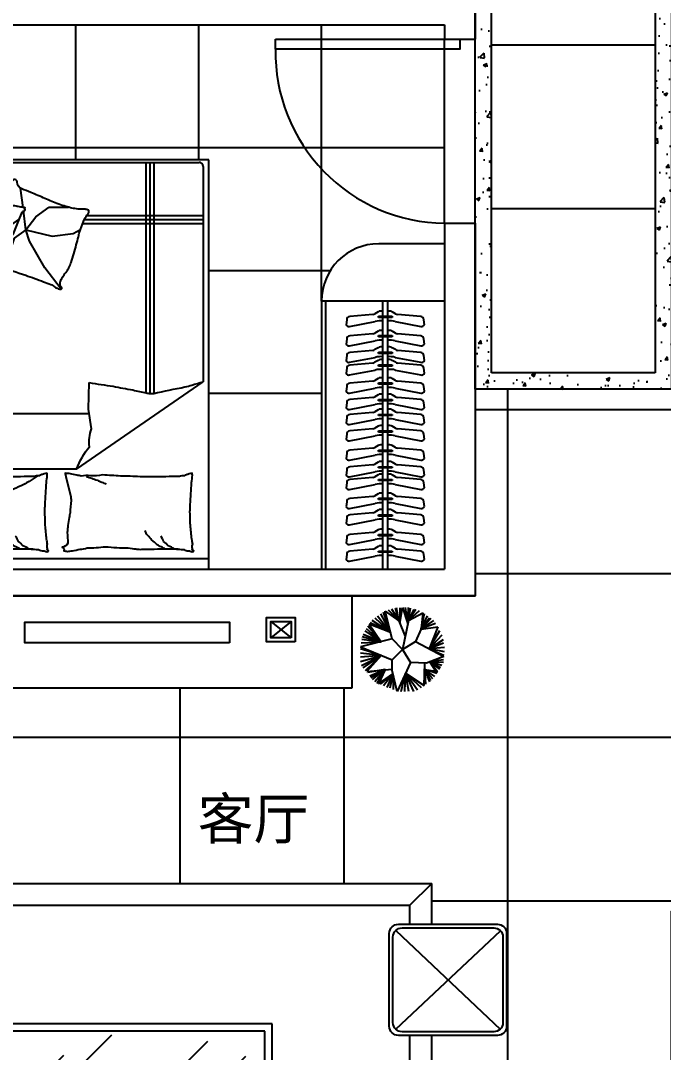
# Model space of a CAD drawing. Header units: millimetres. Extents: x 1149180 to 1411665549, y -85375798 to -28940.
# Drawn here: x 1180158 to 1183298, y -75504 to -70464 of the extents above; entities that cross this region are included whole.
import ezdxf

# ---------------------------------------------------------------- set-up
doc = ezdxf.new("R2010")
doc.units = ezdxf.units.MM
for name, color, linetype in [('4', 4, 'Continuous'), ('CX', 3, 'Continuous'), ('DIME', 3, 'Continuous'), ('FL', 3, 'Continuous'), ('GSHTK', 7, 'Continuous'), ('TEXT', 3, 'Continuous'), ('地板', 8, 'Continuous'), ('墙线', 7, 'Continuous'), ('私', 5, 'Continuous')]:
    doc.layers.add(name, color=color, linetype=linetype)
doc.styles.add('DIM', font='txt')
doc.styles.get("Standard").update_dxf_attribs({"font": 'txt', "bigfont": 'gbcbig.shx'})

# ---------------------------------------------------------------- blocks, each defined once
blk = doc.blocks.new('S_462')
for p, q in [((-443, 1524), (-216, 777)), ((95, 1521), (-381, 381)), ((-216, 777), (-280, 1524)), ((-216, 777), (-134, 1524)), ((-216, 777), (24, 1524)), ((381, 381), (95, 1521)), ((-1022, 1148), (-735, 634)), ((-735, 634), (-969, 1192)), ((-735, 634), (-841, 1267)), ((-796, 1299), (-712, 381)), ((-216, 777), (-796, 1299)), ((-771, 1342), (-216, 777)), ((-671, 1430), (-216, 777)), ((-578, 1486), (-216, 777)), ((240, 1499), (282, 777)), ((374, 1474), (282, 777)), ((474, 1461), (282, 777)), ((282, 777), (538, 1430)), ((282, 777), (678, 1361)), ((282, 777), (748, 1311)), ((282, 777), (848, 1261)), ((918, 1216), (282, 777)), ((620, 441), (918, 1216)), ((620, 441), (964, 1174)), ((-882, 351), (-1267, 810)), ((-1251, 870), (-882, 351)), ((-735, 634), (-1251, 870)), ((-1232, 917), (-735, 634)), ((-1168, 1004), (-735, 634)), ((-1098, 1086), (-735, 634)), ((620, 441), (1052, 1105)), ((1151, 1011), (620, 441)), ((1221, 904), (620, 441)), ((1292, 798), (620, 441)), ((-1524, 190), (-762, 381)), ((-882, 351), (-1407, 466)), ((-882, 351), (-1384, 573)), ((-882, 351), (-1325, 692)), ((-762, 381), (-381, 381)), ((-381, 381), (0, 0)), ((0, 0), (381, 381)), ((381, 381), (1386, 633)), ((620, 441), (1350, 692)), ((1386, 633), (1040, 135)), ((1438, 516), (1040, 135)), ((1473, 397), (1040, 135)), ((-476, -286), (-1524, 190)), ((-1524, 53), (-862, -111)), ((-882, 351), (-1460, 335)), ((0, 0), (-476, -286)), ((0, 0), (286, -476)), ((1040, 135), (467, -97)), ((955, 92), (1524, -3)), ((1514, 97), (970, 91)), ((1502, 272), (1040, 135)), ((1040, 135), (1514, 222)), ((-1524, -91), (-862, -111)), ((-1524, -416), (-862, -111)), ((-1524, -228), (-862, -111)), ((-1477, -541), (-862, -111)), ((-1401, -692), (-862, -111)), ((-862, -111), (-1308, -783)), ((-496, -867), (-476, -286)), ((1052, -216), (2, -3)), ((1524, -3), (934, -192)), ((934, -192), (1519, -110)), ((934, -192), (1519, -222)), ((1408, -604), (1052, -216)), ((1449, -473), (1052, -216)), ((1052, -216), (1455, -429)), ((1052, -216), (1496, -291)), ((1052, -216), (1334, -737)), ((286, -476), (-255, -1503)), ((748, -679), (286, -476)), ((738, -675), (822, -1283)), ((1128, -1030), (748, -679)), ((748, -679), (1151, -986)), ((1052, -1124), (748, -679)), ((748, -679), (1221, -904)), ((941, -1205), (748, -679)), ((748, -679), (1309, -798)), ((1334, -737), (748, -679)), ((-1308, -783), (-494, -811)), ((-729, -803), (-1261, -842)), ((-729, -803), (-1179, -980)), ((-1127, -1036), (-729, -803)), ((-1063, -1105), (-729, -803)), ((-981, -1180), (-729, -803)), ((-876, -1249), (-729, -803)), ((-729, -803), (-829, -1267)), ((-447, -996), (-806, -1274)), ((-729, -803), (-788, -1217)), ((-788, -1217), (-447, -996)), ((-718, -1355), (-447, -996)), ((-447, -996), (-654, -1380)), ((-584, -1424), (-447, -996)), ((-255, -1503), (-496, -867)), ((-478, -1487), (-447, -996)), ((-373, -1487), (-447, -996)), ((26, -968), (-204, -1499)), ((-87, -1524), (26, -968)), ((26, -968), (357, -1487)), ((222, -1493), (26, -968)), ((26, -968), (532, -1437)), ((71, -1524), (26, -968)), ((26, -968), (684, -1355)), ((822, -1283), (26, -968))]:
    blk.add_line(p, q)
at = {"style": 'DIM', "flags": 1}
for tag in ['XVALUE', 'YVALUE']:
    blk.add_attdef(tag, (0, 0), '', height=0.02, dxfattribs=at)
blk = doc.blocks.new('dgdrgrgr')
at = {"color": 130}
for p, q in [((21163.6, -14261.4), (21263.6, -14181.4)), ((21263.6, -14261.4), (21163.6, -14181.4))]:
    blk.add_line(p, q, dxfattribs=at)
for points in [[(21143.6, -14161.4), (21283.6, -14161.4), (21283.6, -14281.4), (21143.6, -14281.4)], [(21163.6, -14181.4), (21263.6, -14181.4), (21263.6, -14261.4), (21163.6, -14261.4)]]:
    blk.add_lwpolyline(points, close=True, dxfattribs=at)
blk = doc.blocks.new('5e5hdfh')
at = {"color": 2}
for p, q in [((508902.1, 41221.8), (507402.1, 41221.8)), ((507402.1, 41221.8), (507402.1, 39221.8)), ((508902.1, 39221.8), (508902.1, 41221.8)), ((507402.1, 39221.8), (508902.1, 39221.8))]:
    blk.add_line(p, q, dxfattribs=at)
at = {"color": 6}
for p, q in [((507428, 39730.3), (507428, 41189.6)), ((507448, 41209.6), (508853.7, 41209.6)), ((508873.7, 41189.6), (508873.7, 40137.7)), ((507492.4, 40859.9), (507489.1, 40866.4)), ((508255.6, 39710.3), (508873.7, 40137.7)), ((507448, 39982.9), (508317.4, 39982.9)), ((508255.6, 39710.3), (507448, 39710.3)), ((507402.1, 39274.2), (508902.1, 39274.2))]:
    blk.add_line(p, q, dxfattribs=at)
at = {"color": 252}
for p, q in [((507736.7, 41031.8), (507683.1, 41094.4)), ((507994, 40988.7), (507982.2, 41083.3)), ((507757.4, 40949.3), (507736.7, 41031.8)), ((508057, 40943), (508122.3, 40990.5)), ((508122.3, 40990.5), (508215.2, 40990.5)), ((507726.4, 40866.8), (507757.4, 40949.3)), ((507962.1, 40921.8), (507974.1, 40930.4)), ((508007.6, 40879.8), (507995.8, 40973.9)), ((508007.6, 40879.8), (508057, 40943)), ((507726.4, 40866.8), (507912.2, 40885.7)), ((507912.2, 40885.7), (507962.1, 40921.8)), ((508007.6, 40879.8), (507950.3, 40838.4)), ((508025.4, 40824.5), (508007.6, 40879.8)), ((508007.6, 40879.8), (508136.1, 40848.2)), ((508238.9, 40862.1), (508274.9, 40882.1)), ((507590.5, 40842.7), (507492.4, 40859.9)), ((507659.3, 40839.3), (507590.5, 40842.7)), ((507726.4, 40866.8), (507657.6, 40774)), ((507726.4, 40866.8), (507659.3, 40839.3)), ((507771.1, 40815.2), (507726.4, 40866.8)), ((507950.3, 40838.4), (507930.5, 40781.1)), ((508100.5, 40694.2), (508025.4, 40824.5)), ((508136.1, 40848.2), (508238.9, 40862.1)), ((507657.6, 40774), (507563, 40736.2)), ((507796.9, 40693.2), (507771.1, 40815.2)), ((507930.5, 40781.1), (507910.8, 40692.2)), ((507563, 40736.2), (507538.9, 40739.6)), ((507783.2, 40590.1), (507796.9, 40693.2)), ((508179.7, 40590.2), (508100.5, 40694.2))]:
    blk.add_line(p, q, dxfattribs=at)
at = {"color": 6}
blk.add_lwpolyline([(507460.3, 40804.9, 0.101392), (507441.6, 40781, -0.223768), (507435.8, 40768, -0.25558), (507438.5, 40763.2, -0.081563), (507453.8, 40756.9, -0.071805), (507470.8, 40755.5, 0.069985), (507488.3, 40754, 0.03546), (507546.7, 40736.6, 0.029432), (507613.6, 40706.6, 0.001554), (507645.8, 40689.7, -0.00152), (507678.6, 40672.5, -0.004735), (507712.6, 40655.2, 0.00382), (507754.9, 40633.8, 0.296001), (507774.2, 40599.9, -0.649774), (507794.9, 40589.3, -0.02319), (507799.8, 40593.5, 0.0288), (507803.7, 40596.9, 0.005727), (507810.7, 40602.2, -0.004358), (507819.9, 40609.1, -0.027528), (507838.2, 40624.6, -0.046214), (507847.6, 40635.3, -0.194121), (507851.7, 40651.7, 0.133719), (507854.7, 40675.6, 0.011505), (507873.3, 40718, 0.008882), (507899.6, 40771.8, 0.012426), (507936.8, 40840.2, -0.033612), (507949.4, 40866), (507972.4, 40922.3), (507990.2, 40965.8, 0.224341), (508004.7, 40979.1, -0.722772), (508004.9, 40987.9, -0.103513), (508001.2, 40988.4, 0.053465), (507993.9, 40988.7, 0.030109), (507970.9, 40993.3, -0.031436), (507948.8, 40997.7, -0.05324), (507933.6, 40998.2, 0.05518), (507919.1, 40998.6, 0.056271), (507893.7, 41005.2, 0.0108), (507768, 41056.6, 0.00456), (507683.1, 41094.4, 0.01125), (507649.2, 41110.8, 0.069394), (507631.3, 41123.4, -0.079756), (507615.5, 41134, -0.106399), (507601, 41137.2, -0.328642), (507596.7, 41134.1, -0.299547), (507598.6, 41127.5, 0.189917), (507603.4, 41118.3, 0.033518), (507603.8, 41107.9, 0.075627), (507603, 41103.4, 0.053489), (507599.4, 41095.8, 0.017838), (507585.6, 41074.8, 0.038394), (507566.6, 41051.9, -0.059529), (507555, 41036.6, -0.035943), (507542.5, 41011.4, -0.011245), (507510.3, 40927.2, -0.006203), (507497, 40888.6, 0.010783), (507489.1, 40866.4, 0.019485), (507483.7, 40853.5, 0.005062)], format="xyb", close=True, dxfattribs=at)
for points in [[(507866.1, 40702.2, -0.025626), (507877.7, 40699.4, -0.0108), (508007, 40657.8, -0.00456), (508094.5, 40626.6, -0.01125), (508129.6, 40612.8, -0.069394), (508148.4, 40601.7, 0.079756), (508165, 40592.3, 0.106399), (508179.7, 40590.2, 0.328642), (508183.7, 40593.6, 0.299547), (508181.3, 40600.1, -0.189917), (508175.8, 40608.9, -0.033518), (508174.7, 40619.2, -0.075627), (508175.1, 40623.8, -0.053489), (508178.1, 40631.6, -0.017838), (508190.2, 40653.6, -0.038394), (508207.4, 40677.9, 0.059529), (508217.8, 40694, 0.035943), (508228.4, 40720.2, 0.011245), (508254.1, 40806.5, 0.006203), (508264.3, 40846.1, -0.010783), (508270.5, 40868.8, -0.019485), (508274.9, 40882.1, -0.005062), (508294.5, 40932.3, -0.101392), (508311.3, 40957.6, 0.223768), (508316.1, 40971, 0.25558), (508313, 40975.6, 0.081563), (508297.3, 40980.7, 0.071805), (508280.2, 40980.8, -0.069985), (508262.7, 40980.9, -0.03546), (508203.1, 40993.9, -0.029432), (508134.1, 41018.6, -0.001554), (508100.8, 41033, 0.00152), (508066.7, 41047.6, 0.004735), (508031.4, 41062.3, -0.00382), (507987.7, 41080.3, -0.296001), (507965.8, 41112.7, 0.649774), (507944.3, 41121.7, 0.02319), (507939.8, 41117.1, -0.0288), (507936.2, 41113.4, -0.005727), (507929.6, 41107.6, 0.004358), (507920.9, 41100, 0.027528), (507903.9, 41083.1, 0.046214), (507895.4, 41071.7, 0.194121), (507892.6, 41055, -0.133719), (507891.4, 41031, -0.005779), (507883.9, 41009, -0.008882)], [(508255.6, 39710.3, -0.085272), (508318.9, 39820.4, -0.124044), (508328.1, 39908), (508314.5, 40003.4), (508316.2, 40133.5)], [(508316.2, 40133.5, 0.007867), (508433.9, 40115.7, 0.009508), (508530.6, 40097.7, 0.006616), (508595.6, 40083.3, -0.023828), (508613.8, 40080, -0.080713), (508632.4, 40080.5, -0.009591), (508785.1, 40112.4, -0.013133), (508818.5, 40121, -0.007859), (508873.7, 40137.7)], [(507503.1, 39348.6, -0.263368), (507475.2, 39329.8, -0.494818), (507484.3, 39311.1, -0.049225), (507502, 39309.3, -0.036831), (507525.7, 39311.1, -0.031893), (507563.6, 39319.2, 0.035782), (507597.5, 39326.2, 0.032941), (507687.2, 39332.1, 0.026564), (507798.4, 39326.2, 0.017905), (507835.9, 39320.8, -0.033397), (507856.2, 39318.6, -0.03204), (507893.2, 39319.3, 0.018442), (507957.6, 39322.3, 0.010837), (508022.3, 39321.6, 0.014624), (508070.2, 39318.6, 0.111249), (508092.8, 39311.3, -0.153708), (508109.7, 39307.3, -0.076444), (508117.1, 39309, -0.215512), (508119.1, 39311.1, -0.585858), (508116.4, 39314.1, 0.363489), (508111.5, 39316.7, 0.191716), (508111.5, 39328.2, -0.129675), (508113.4, 39344.8, -0.01735), (508110.4, 39361.6, 0.019326), (508107.8, 39376.7, 0.018818), (508101.2, 39445.1, 0.021828), (508100.3, 39504.3, 0.006204), (508101.7, 39538.2, 0.001963), (508107.8, 39645.1, 0.028341), (508112.1, 39681.2, -0.117014), (508111.5, 39690.1, -0.36606), (508110.1, 39691.1, -0.03973), (508096.5, 39688.2, -0.048309), (508082.8, 39682.8, 0.062981), (508072.1, 39678.9, 0.04058), (508048.7, 39675.5, 0.014345), (507982, 39673.2, 0.005484), (507856.5, 39674, 0.007153), (507760.4, 39677, 0.008762), (507717.8, 39679.7, -0.008153), (507672.1, 39682.6, -0.06251), (507615, 39678.2, 0.078669), (507569.4, 39676.2, 0.047825), (507547, 39680.9, -0.034494), (507516.3, 39688.2, -0.023571), (507490.9, 39691.3, -0.510228), (507490, 39690.1), (507497.5, 39660.1), (507518.1, 39577.5, 0.073041), (507520.1, 39557.9, 0.023305), (507514.4, 39496.8, 0.018299), (507510.3, 39474, -0.01097), (507503, 39436, -0.042281), (507500.1, 39401.7, -0.027201), (507503, 39348.3)], [(508212.4, 39348.6, -0.263368), (508184.4, 39329.8, -0.494818), (508193.6, 39311.1, -0.049225), (508211.2, 39309.3, -0.036831), (508234.9, 39311.1, -0.031893), (508272.9, 39319.2, 0.035782), (508306.8, 39326.2, 0.032941), (508396.4, 39332.1, 0.026564), (508507.7, 39326.2, 0.017905), (508545.2, 39320.8, -0.033397), (508565.4, 39318.6, -0.03204), (508602.5, 39319.3, 0.018442), (508666.8, 39322.3, 0.010837), (508731.6, 39321.6, 0.014624), (508779.5, 39318.6, 0.111249), (508802, 39311.3, -0.153708), (508818.9, 39307.3, -0.076444), (508826.3, 39309, -0.215512), (508828.3, 39311.1, -0.585858), (508825.6, 39314.1, 0.363489), (508820.8, 39316.7, 0.191716), (508820.7, 39328.2, -0.129675), (508822.7, 39344.8, -0.01735), (508819.7, 39361.6, 0.019326), (508817, 39376.7, 0.018818), (508810.4, 39445.1, 0.021828), (508809.5, 39504.3, 0.006204), (508810.9, 39538.2, 0.001963), (508817, 39645.1, 0.028341), (508821.3, 39681.2, -0.117014), (508820.8, 39690.1, -0.36606), (508819.4, 39691.1, -0.03973), (508805.8, 39688.2, -0.048309), (508792, 39682.8, 0.062981), (508781.3, 39678.9, 0.04058), (508757.9, 39675.5, 0.014345), (508691.2, 39673.2, 0.005484), (508565.8, 39674, 0.007153), (508469.6, 39677, 0.008762), (508427.1, 39679.7, -0.008153), (508381.4, 39682.6, -0.06251), (508324.2, 39678.2, 0.078669), (508278.6, 39676.2, 0.047825), (508256.3, 39680.9, -0.034494), (508225.5, 39688.2, -0.023571), (508200.2, 39691.3, -0.510228), (508199.2, 39690.1), (508206.7, 39660.1), (508227.4, 39577.5, 0.073041), (508229.3, 39557.9, 0.023305), (508223.6, 39496.8, 0.018299), (508219.6, 39474, -0.01097), (508212.2, 39436, -0.042281), (508209.3, 39401.7, -0.027201), (508212.2, 39348.3)]]:
    blk.add_lwpolyline(points, format="xyb", dxfattribs=at)
at = {"color": 4}
for points in [[(507593.5, 39675.5, 0.009729), (507620.8, 39666.4, 0.009729), (507647.7, 39656.3, 0.007971), (507669.5, 39647.3, 0.007971), (507690.9, 39637.6)], [(508062.7, 39677, 0.016108), (508023.8, 39650.8, 0.024599), (507997, 39635.7, 0.009477), (507948, 39612.4, 0.015937), (507918.1, 39600, 0.072521), (507901.8, 39596.5, 0.033339), (507865.5, 39596.3)], [(508302.7, 39675.5, 0.009729), (508330, 39666.4, 0.009729), (508356.9, 39656.3, 0.007971), (508378.7, 39647.3, 0.007971), (508400.1, 39637.6)], [(507501.5, 39364.6, -0.05369), (507515.7, 39377.6, -0.070312), (507523.8, 39389.9, -0.015448), (507527.5, 39398.4, -0.013244), (507531.3, 39408.6, -0.082127), (507534.3, 39426.7, -0.064164), (507531.3, 39449.9)], [(507502.9, 39348.6, -0.077379), (507537.7, 39373.9, -0.077379), (507563.2, 39408.6, -0.047525), (507573.1, 39433.3, -0.047525), (507578.2, 39459.3)], [(507977, 39322.4, 0.027842), (507953.2, 39333, 0.048685), (507940.7, 39341.1, 0.023666), (507912.7, 39365.4, 0.031223), (507893.7, 39386.1, 0.046801), (507888.6, 39393.8, 0.023191), (507880.6, 39410.5)], [(508059, 39316.7, 0.088153), (508024.4, 39320.2, 0.088153), (507993.2, 39335.4, 0.077547), (507971.6, 39357.1, 0.077547), (507957.6, 39384.2)], [(508686.2, 39322.4, 0.027842), (508662.4, 39333, 0.048685), (508649.9, 39341.1, 0.023666), (508622, 39365.4, 0.031223), (508602.9, 39386.1, 0.046801), (508597.8, 39393.8, 0.023191), (508589.8, 39410.5)], [(508768.2, 39316.7, 0.088153), (508733.7, 39320.2, 0.088153), (508702.5, 39335.4, 0.077547), (508680.8, 39357.1, 0.077547), (508666.8, 39384.2)]]:
    blk.add_lwpolyline(points, format="xyb", dxfattribs=at)
at = {"color": 6}
for centre, start, end in [((507448, 41189.6), 90, 180), ((508853.7, 41189.6), 0, 90), ((507448, 39962.9), 90, 180), ((507448, 39730.3), 180, 270)]:
    blk.add_arc(centre, 20, start, end, dxfattribs=at)
at = {"layer": '墙线', "color": 252}
for p, q in [((508593.2, 41209.6), (508593.2, 40080.6)), ((508613.2, 41209.6), (508613.2, 40080.6)), ((508633.2, 41209.6), (508633.2, 40080.6)), ((507518.8, 40948.5), (507428, 40948.5)), ((507510.8, 40928.5), (507428, 40928.5)), ((508873.7, 40928.5), (508293, 40928.5)), ((508873.7, 40948.5), (508303.5, 40948.5)), ((507504, 40908.5), (507428, 40908.5)), ((508873.7, 40908.5), (508285.1, 40908.5))]:
    blk.add_line(p, q, dxfattribs=at)
blk = doc.blocks.new('er5yry5')
at = {"color": 8}
for p, q in [((616498.3, 11616.4), (617001.9, 11144.2)), ((616498.3, 11143.1), (617000.9, 11616.4)), ((616498.3, 10817.8), (617001.9, 10345.6)), ((616498.3, 10344.6), (617000.9, 10817.8))]:
    blk.add_line(p, q, dxfattribs=at)
at = {"color": 2, "ltscale": 120}
for p, q in [((616987.3, 11647), (616511.9, 11647)), ((616467.6, 11602.8), (616467.6, 11156.7)), ((617031.5, 11156.7), (617031.5, 11602.8)), ((616511.9, 11112.5), (616987.3, 11112.5)), ((616987.3, 10848.5), (616511.9, 10848.5)), ((616467.6, 10804.3), (616467.6, 10358.2)), ((617031.5, 10358.2), (617031.5, 10804.3)), ((616511.9, 10314), (616987.3, 10314))]:
    blk.add_line(p, q, dxfattribs=at)
for centre, start, end in [((616511.9, 11602.8), 90, 180), ((616987.3, 11602.8), 0, 90), ((616511.9, 11156.7), 180, 270), ((616987.3, 11156.7), 270, 0), ((616511.9, 10804.3), 90, 180), ((616987.3, 10804.3), 0, 90), ((616511.9, 10358.2), 180, 270), ((616987.3, 10358.2), 270, 0)]:
    blk.add_arc(centre, 44.2, start, end, dxfattribs=at)
at = {"layer": '4', "ltscale": 120}
for p, q in [((613355.8, 11880.7), (613355.8, 12439.3)), ((613355.8, 12439.3), (613914.4, 12439.3)), ((613637.5, 11877), (613637.5, 12441.6)), ((613914.4, 12439.3), (613914.4, 11880.7)), ((616721.4, 11879.7), (616721.4, 12444.4)), ((613918.4, 12163.4), (613345.4, 12163.4)), ((617002.9, 12165.8), (616429.9, 12165.8)), ((614029.2, 12095.8), (613948.6, 12095.8)), ((616549, 12095.8), (616328.2, 12095.8)), ((616567.1, 12061.7), (616567.1, 11647)), ((613914.4, 11880.7), (613355.8, 11880.7)), ((613790.2, 11846.5), (613790.2, 11650.3)), ((614463, 10827.1), (614463, 11441.7)), ((614463, 11441.7), (615869.8, 11441.7)), ((615869.8, 11441.7), (615869.8, 10827.1)), ((615083.2, 11017.1), (614706.6, 11394.2)), ((615593.5, 11011.2), (615216.9, 11388.4)), ((614901, 10944.1), (614524.4, 11321.2)), ((615775.7, 10950.4), (615399.1, 11327.5)), ((615131.8, 10846.7), (614755.2, 11223.9)), ((615593.5, 10877.4), (615216.9, 11254.6)), ((616567.1, 11112.5), (616567.1, 10848.5)), ((615869.8, 10827.1), (614463, 10827.1)), ((613790.2, 10605.3), (613790.2, 10222.8)), ((616567.1, 10314), (616567.1, 10222.8)), ((613790.2, 10222.8), (616567.1, 10222.8))]:
    blk.add_line(p, q, dxfattribs=at)
at = {"layer": '4'}
for p, q in [((614004.4, 12199.5), (613948.6, 12143.7)), ((613968.6, 12199.5), (613948.6, 12179.5)), ((616365.2, 12199.5), (616328.2, 12162.4)), ((616329.5, 12199.5), (616328.2, 12198.2)), ((616401, 12199.5), (616335.6, 12134.1)), ((616408.7, 12168.4), (616377.6, 12199.5)), ((614029.2, 12115.5), (613948.6, 12196.1)), ((614029.2, 12188.5), (613948.6, 12108)), ((614013.1, 12095.8), (613948.6, 12160.3)), ((614029.2, 12152.7), (613972.2, 12095.8)), ((614029.2, 12151.3), (614010.5, 12169.9)), ((613977.4, 12095.8), (613948.6, 12124.5)), ((616374, 12095.8), (616328.2, 12141.6)), ((616338.2, 12095.8), (616328.2, 12105.8)), ((616408.7, 12096.8), (616389.3, 12116.2)), ((616408.7, 12099.9), (616404.6, 12095.8)), ((616371.4, 12098.4), (616368.8, 12095.8)), ((613758.7, 11846.5), (613685.7, 11773.5)), ((613723, 11846.5), (613685.7, 11809.3)), ((613687.2, 11846.5), (613685.7, 11845.1)), ((613790.2, 11710.6), (613685.7, 11815.1)), ((613790.2, 11746.4), (613690, 11846.5)), ((613790.2, 11842.2), (613706.5, 11758.5)), ((613790.2, 11674.8), (613685.7, 11779.3)), ((613790.2, 11782.1), (613778, 11794.3)), ((613706.5, 11722.8), (613685.7, 11743.5)), ((613742.3, 11722.8), (613685.7, 11666.2)), ((613790.2, 11734.9), (613705.5, 11650.3)), ((613707.4, 11650.3), (613685.7, 11672)), ((613790.2, 11699.2), (613741.3, 11650.3)), ((613790.2, 11663.4), (613777.1, 11650.3)), ((613733.7, 10605.3), (613685.7, 10557.3)), ((613697.9, 10605.3), (613685.7, 10593.1)), ((613790.2, 10494.4), (613685.7, 10598.9)), ((613760.1, 10488.7), (613685.7, 10563.1)), ((613790.2, 10530.2), (613715.1, 10605.3)), ((613769.4, 10605.3), (613742.3, 10578.1)), ((613790.2, 10565.9), (613750.8, 10605.3)), ((613778, 10542.3), (613685.7, 10450)), ((613790.2, 10518.7), (613685.7, 10414.2)), ((613688.6, 10488.7), (613685.7, 10485.8)), ((613790.2, 10483), (613685.7, 10378.5)), ((613790.2, 10351.3), (613685.7, 10455.8)), ((613790.2, 10315.5), (613685.7, 10420)), ((613790.2, 10387.1), (613724.4, 10452.9)), ((613790.2, 10447.2), (613760.1, 10417.1)), ((613742.3, 10327.7), (613685.7, 10384.3)), ((613790.2, 10375.6), (613685.7, 10271.1)), ((613790.2, 10339.9), (613685.7, 10235.4)), ((613706.5, 10327.7), (613685.7, 10306.9)), ((613765, 10197.6), (613685.7, 10276.9)), ((613790.2, 10304.1), (613688.6, 10202.5)), ((613782.9, 10215.5), (613706.5, 10291.9)), ((613790.2, 10268.3), (613778, 10256.2)), ((613747.1, 10179.8), (613685.7, 10241.2)), ((613724.4, 10166.7), (613685.7, 10205.4)), ((613724.4, 10166.7), (613685.7, 10128.1)), ((613693.5, 10126.1), (613688.6, 10131))]:
    blk.add_line(p, q, dxfattribs=at)
at = {"layer": '4', "ltscale": 120}
for centre, radius in [((613634.2, 12165.8), 151.9), ((616721.4, 12165.8), 151.9), ((613634.2, 12165.8), 62.7), ((616721.4, 12165.8), 62.7)]:
    blk.add_circle(centre, radius, dxfattribs=at)
at = {"layer": 'FL', "ltscale": 120}
for p, q in [((614029.2, 12199.5), (613948.6, 12199.5)), ((616538.4, 12199.5), (616328.2, 12199.5)), ((616671.6, 11986.5), (616671.6, 11647)), ((613685.7, 11846.5), (613685.7, 11650.3)), ((616671.6, 11112.5), (616671.6, 10848.5)), ((613685.7, 10605.3), (613685.7, 10118.3)), ((616671.6, 10314), (616671.6, 10118.3)), ((613790.2, 10222.8), (613685.7, 10118.3)), ((616567.1, 10222.8), (616671.6, 10118.3)), ((613685.7, 10118.3), (616671.6, 10118.3))]:
    blk.add_line(p, q, dxfattribs=at)
at = {"layer": '地板', "color": 4}
for p, q in [((616969.6, 11629.3), (616529.6, 11629.3)), ((616485.3, 11585.1), (616485.3, 11174.4)), ((617013.8, 11174.4), (617013.8, 11585.1)), ((616529.6, 11130.2), (616969.6, 11130.2)), ((616969.6, 10830.8), (616529.6, 10830.8)), ((616485.3, 10786.6), (616485.3, 10375.9)), ((617013.8, 10375.9), (617013.8, 10786.6)), ((616529.6, 10331.7), (616969.6, 10331.7))]:
    blk.add_line(p, q, dxfattribs=at)
for centre, start, end in [((616529.6, 11585.1), 90, 180), ((616969.6, 11585.1), 0, 90), ((616529.6, 11174.4), 180, 270), ((616969.6, 11174.4), 270, 0), ((616529.6, 10786.6), 90, 180), ((616969.6, 10786.6), 0, 90), ((616529.6, 10375.9), 180, 270), ((616969.6, 10375.9), 270, 0)]:
    blk.add_arc(centre, 44.2, start, end, dxfattribs=at)
at = {"layer": '私', "ltscale": 120}
for p, q in [((614081.4, 12563), (616275.9, 12563)), ((614029.2, 11883.7), (614029.2, 12510.7)), ((616328.2, 12510.7), (616328.2, 11883.7)), ((613321.6, 11846.5), (613321.6, 12473.5)), ((613321.6, 12473.5), (613948.6, 12473.5)), ((613948.6, 12473.5), (613948.6, 11846.5)), ((616119.2, 12464.3), (614238.2, 12464.3)), ((614238.2, 12464.3), (614238.2, 11883.7)), ((614865.2, 12464.3), (614238.2, 12464.3)), ((614238.2, 12464.3), (614238.2, 11779.2)), ((616119.2, 12464.3), (614238.2, 12464.3)), ((614238.2, 12464.3), (614238.2, 12406.2)), ((615492.2, 12464.3), (614865.2, 12464.3)), ((614865.2, 12464.3), (614865.2, 11779.2)), ((614865.2, 11779.2), (614865.2, 12464.3)), ((616119.2, 12464.3), (615492.2, 12464.3)), ((615492.2, 12464.3), (615492.2, 11779.2)), ((615492.2, 11779.2), (615492.2, 12464.3)), ((616119.2, 11883.7), (616119.2, 12464.3)), ((616119.2, 11779.2), (616119.2, 12464.3)), ((616119.2, 12406.2), (616119.2, 12464.3)), ((614290.4, 12354), (616066.9, 12354)), ((613948.6, 11846.5), (613321.6, 11846.5)), ((614185.9, 11831.5), (614081.4, 11831.5)), ((616275.9, 11831.5), (616171.4, 11831.5)), ((614290.4, 11727), (614812.9, 11727)), ((614917.4, 11727), (615439.9, 11727)), ((615544.4, 11727), (616066.9, 11727)), ((613346.1, 11650.3), (613973.1, 11650.3)), ((613293.8, 10657.5), (613293.8, 11598)), ((614025.3, 11598), (614025.3, 11493.5)), ((613973.1, 11441.3), (613392.5, 11441.3)), ((613392.5, 11441.3), (613392.5, 10814.3)), ((614077.6, 11441.3), (613392.5, 11441.3)), ((613392.5, 11441.3), (613392.5, 10814.3)), ((613450.6, 11441.3), (613392.5, 11441.3)), ((613392.5, 11441.3), (613392.5, 10814.3)), ((613502.8, 10866.5), (613502.8, 11389)), ((614129.8, 10866.5), (614129.8, 11389)), ((613392.5, 10814.3), (613973.1, 10814.3)), ((613392.5, 10814.3), (614077.6, 10814.3)), ((613392.5, 10814.3), (613450.6, 10814.3)), ((614025.3, 10762), (614025.3, 10657.5)), ((613973.1, 10605.3), (613346.1, 10605.3))]:
    blk.add_line(p, q, dxfattribs=at)
at = {"layer": '私'}
for p, q in [((614428.8, 10792.9), (614428.8, 11475.9)), ((614428.8, 11475.9), (615904, 11475.9)), ((615904, 11475.9), (615904, 10792.9)), ((615904, 10792.9), (614428.8, 10792.9))]:
    blk.add_line(p, q, dxfattribs=at)
at = {"layer": '私', "ltscale": 120}
for centre in [(613634.2, 12165.8), (616721.4, 12165.8)]:
    blk.add_circle(centre, 186.1, dxfattribs=at)
for centre, start, end in [((614081.4, 12510.7), 90, 180), ((616275.9, 12510.7), 0, 90), ((614290.4, 12406.2), 180, 270), ((616066.9, 12406.2), 270, 0), ((614081.4, 11883.7), 180, 270), ((614185.9, 11883.7), 270, 0), ((616171.4, 11883.7), 180, 270), ((616275.9, 11883.7), 270, 0), ((614290.4, 11779.2), 180, 270), ((614290.4, 11779.2), 180, 270), ((614812.9, 11779.2), 270, 0), ((614917.4, 11779.2), 180, 270), ((614917.4, 11779.2), 180, 270), ((615439.9, 11779.2), 270, 0), ((615544.4, 11779.2), 180, 270), ((615544.4, 11779.2), 180, 270), ((616066.9, 11779.2), 270, 0), ((613346.1, 11598), 90, 180), ((613973.1, 11598), 0, 90), ((613973.1, 11493.5), 270, 0), ((613450.6, 11389), 0, 90), ((614077.6, 11389), 0, 90), ((613450.6, 10866.5), 270, 0), ((614077.6, 10866.5), 270, 0), ((614077.6, 10866.5), 270, 0), ((613973.1, 10762), 0, 90), ((613346.1, 10657.5), 180, 270), ((613973.1, 10657.5), 270, 0)]:
    blk.add_arc(centre, 52.2, start, end, dxfattribs=at)

msp = doc.modelspace()

# ---------------------------------------------------------------- hatches: boundary and pattern name
h = msp.add_hatch()
h.set_pattern_fill('AR-CONC', color=8, style=0)
h.set_pattern_definition([(50, (672176.12, -112365.69), (182.18467, -15.939086), [19.05, -209.55]), (355, (672176.12, -112365.69), (-35.242826, 191.05664), [15.24, -167.64]), (100.451, (672191.3, -112367.02), (146.9425, 175.11669), [16.19, -178.09]), (46.1842, (672176.12, -112314.89), (271.07904, -42.04233), [28.575, -314.325]), (96.6356, (672198.7, -112318.4), (237.40423, 247.42556), [24.285, -267.135]), (351.184, (672176.12, -112314.9), (237.4046, 247.42512), [22.86, -251.46]), (21, (672201.52, -112327.59), (151.61488, -102.26552), [19.05, -209.55]), (326, (672201.52, -112327.59), (61.80203, 184.187966), [15.24, -167.64]), (71.4514, (672214.15, -112336.11), (213.41649, 81.92286), [16.19, -178.09]), (37.5, (672176.12, -112365.69), (3.088603, 84.555039), [0, -165.608, 0, -170.18, 0, -168.275]), (7.5, (672176.12, -112365.69), (66.819663, 100.180575), [0, -97.028, 0, -161.798, 0, -64.135]), (327.5, (672119.48, -112365.69), (135.590595, -5.728744), [0, -63.5, 0, -198.12, 0, -262.89]), (317.5, (672094.08, -112365.69), (148.129181, 25.42649), [0, -82.55, 0, -131.572, 0, -186.69])])
h.paths.add_polyline_path([(1183338.3, -69283.9), (1181478.3, -69283.9), (1181478.3, -69343.9), (1181478.3, -70253.9), (1181478.3, -70343.9), (1182378.3, -70343.9), (1182378.3, -70553.9), (1182378.3, -71453.9), (1182378.3, -72263.9), (1183338.3, -72263.9), (1183338.3, -70313.9), (1183338.3, -69403.9)])
h.paths.add_polyline_path([(1183258.3, -69363.9), (1183258.3, -72183.9), (1182458.3, -72183.9), (1182458.3, -70263.9), (1181558.3, -70263.9), (1181558.3, -69363.9)], flags=16)

# ---------------------------------------------------------------- linework, layer by layer
at = {"color": 8}
for p, q in [((1182458.3, -72183.9), (1182458.3, -69363.9)), ((1183258.3, -69363.9), (1183258.3, -72183.9)), ((1182378.3, -70343.1), (1182378.3, -70553.9)), ((1177778.3, -70483.9), (1182228.3, -70483.9)), ((1180428.3, -71143.9), (1180428.3, -70483.9)), ((1181028.3, -71143.9), (1181028.3, -70483.9)), ((1181628.3, -71833.9), (1181628.3, -70483.9)), ((1182228.3, -70483.9), (1182228.3, -70553.9)), ((1182228.3, -70553.9), (1182378.3, -70553.9)), ((1182228.3, -71453.9), (1182228.3, -70553.9)), ((1182378.3, -71453.9), (1182378.3, -70553.9)), ((1183258.3, -70583.9), (1182458.3, -70583.9)), ((1178578.3, -71083.9), (1182228.3, -71083.9)), ((1183258.3, -71383.9), (1182458.3, -71383.9)), ((1182228.3, -71453.9), (1182228.3, -73143.9)), ((1182228.3, -71453.9), (1182378.3, -71453.9)), ((1182378.3, -71453.9), (1182378.3, -73273.9)), ((1182228.3, -71553.9), (1181908.3, -71553.9)), ((1181078.3, -71683.9), (1181671.8, -71683.9)), ((1182228.3, -71833.9), (1181628.3, -71833.9)), ((1181648.3, -71833.9), (1181648.3, -73143.9)), ((1181928.3, -73143.9), (1181928.3, -71833.9)), ((1181952.3, -73143.9), (1181952.3, -71833.9)), ((1181928.3, -72058), (1181928.3, -72052.3)), ((1181952.3, -72058), (1181952.3, -72052.3)), ((1183258.3, -72183.9), (1182458.3, -72183.9)), ((1183338.3, -72263.9), (1182378.3, -72263.9)), ((1182538.3, -77163.9), (1182538.3, -72263.9)), ((1181078.3, -72283.9), (1181628.3, -72283.9)), ((1182378.3, -72363.9), (1186438.3, -72363.9)), ((1181928.3, -72617.2), (1181928.3, -72611.4)), ((1181952.3, -72617.2), (1181952.3, -72611.4)), ((1181928.3, -73029.2), (1181928.3, -73023.4)), ((1181952.3, -73029.2), (1181952.3, -73023.4)), ((1178578.3, -73143.9), (1182228.3, -73143.9)), ((1182378.3, -73163.9), (1184440.3, -73163.9)), ((1178578.3, -73273.9), (1182378.3, -73273.9)), ((1181778.3, -73723.9), (1181778.3, -73273.9)), ((1179578.3, -73723.9), (1181778.3, -73723.9)), ((1180938.3, -74679.2), (1180938.3, -73723.9)), ((1181738.3, -74679.2), (1181738.3, -73723.9)), ((1178578.3, -73963.9), (1184440.3, -73963.9)), ((1182166.6, -74763.9), (1186438.3, -74763.9))]:
    msp.add_line(p, q, dxfattribs=at)
at = {"color": 1}
msp.add_line((1181628.3, -71833.9), (1181628.3, -73143.9), dxfattribs=at)
at = {"color": 4}
for points in [[(1181403.3, -70553.9), (1182303.3, -70553.9), (1182303.3, -70603.9), (1181403.3, -70603.9)], [(1181178.3, -73503), (1180178.3, -73503), (1180178.3, -73403), (1181178.3, -73403)]]:
    msp.add_lwpolyline(points, close=True, dxfattribs=at)
msp.add_arc((1182239.5, -70617.6), 836.4, 179.0609, 269.2289, dxfattribs=at)
at = {"color": 8}
msp.add_arc((1181908.3, -71833.9), 280, 90, 180, dxfattribs=at)
at = {"layer": 'DIME', "color": 8}
for p, q in [((1181878.7, -71899.1), (1181766, -71909.2)), ((1181904.5, -71886.3), (1181889.4, -71895.6)), ((1181907, -71908.3), (1181973.5, -71908.3)), ((1181907, -71914.7), (1181907, -71908.3)), ((1181973.5, -71914.7), (1181907, -71914.7)), ((1181928.3, -71882.7), (1181917.1, -71882.7)), ((1181961.5, -71882.7), (1181952.3, -71882.7)), ((1181973.5, -71908.3), (1181973.5, -71914.7)), ((1181989.3, -71895.6), (1181974.1, -71886.3)), ((1182112.6, -71909.2), (1182000, -71899.1)), ((1181751.3, -71925.2), (1181748, -71949.2)), ((1181765.3, -71957.6), (1181890.1, -71933.4)), ((1181988.5, -71933.4), (1182113.4, -71957.6)), ((1182130.7, -71949.2), (1182127.3, -71925.2)), ((1181751.3, -72019.5), (1181748, -72043.6)), ((1181878.7, -71993.5), (1181766, -72003.6)), ((1181904.5, -71980.6), (1181889.4, -71990)), ((1181907, -72002.7), (1181973.5, -72002.7)), ((1181907, -72009.1), (1181907, -72002.7)), ((1181973.5, -72009.1), (1181907, -72009.1)), ((1181928.3, -71977), (1181917.1, -71977)), ((1181961.5, -71977), (1181952.3, -71977)), ((1181973.5, -72002.7), (1181973.5, -72009.1)), ((1181989.3, -71990), (1181974.1, -71980.6)), ((1182112.6, -72003.6), (1182000, -71993.5)), ((1182130.7, -72043.6), (1182127.3, -72019.5)), ((1181765.3, -72052), (1181890.1, -72027.7)), ((1181904.5, -72061.6), (1181889.4, -72071)), ((1181928.3, -72058), (1181917.1, -72058)), ((1181961.5, -72058), (1181952.3, -72058)), ((1181989.3, -72071), (1181974.1, -72061.6)), ((1181988.5, -72027.7), (1182113.4, -72052)), ((1181751.3, -72100.5), (1181748, -72124.6)), ((1181765.3, -72133), (1181890.1, -72108.8)), ((1181878.7, -72074.5), (1181766, -72084.6)), ((1181907, -72083.7), (1181973.5, -72083.7)), ((1181907, -72090.1), (1181907, -72083.7)), ((1181973.5, -72090.1), (1181907, -72090.1)), ((1181928.3, -72119.9), (1181917.1, -72119.9)), ((1181961.5, -72119.9), (1181952.3, -72119.9)), ((1181973.5, -72083.7), (1181973.5, -72090.1)), ((1181988.5, -72108.8), (1182113.4, -72133)), ((1182112.6, -72084.6), (1182000, -72074.5)), ((1182130.7, -72124.6), (1182127.3, -72100.5)), ((1181751.3, -72162.4), (1181748, -72186.5)), ((1181765.3, -72194.9), (1181890.1, -72170.6)), ((1181878.7, -72136.4), (1181766, -72146.5)), ((1181904.5, -72123.5), (1181889.4, -72132.9)), ((1181907, -72152), (1181907, -72145.6)), ((1181907, -72145.6), (1181973.5, -72145.6)), ((1181973.5, -72152), (1181907, -72152)), ((1181973.5, -72145.6), (1181973.5, -72152)), ((1181989.3, -72132.9), (1181974.1, -72123.5)), ((1181988.5, -72170.6), (1182113.4, -72194.9)), ((1182112.6, -72146.5), (1182000, -72136.4)), ((1182130.7, -72186.5), (1182127.3, -72162.4)), ((1181904.5, -72211.7), (1181889.4, -72221.1)), ((1181928.3, -72208.1), (1181917.1, -72208.1)), ((1181961.5, -72208.1), (1181952.3, -72208.1)), ((1181989.3, -72221.1), (1181974.1, -72211.7)), ((1181751.3, -72250.6), (1181748, -72274.7)), ((1181765.3, -72283.1), (1181890.1, -72258.8)), ((1181878.7, -72224.6), (1181766, -72234.7)), ((1181907, -72233.8), (1181973.5, -72233.8)), ((1181907, -72240.2), (1181907, -72233.8)), ((1181973.5, -72240.2), (1181907, -72240.2)), ((1181973.5, -72233.8), (1181973.5, -72240.2)), ((1181988.5, -72258.8), (1182113.4, -72283.1)), ((1182112.6, -72234.7), (1182000, -72224.6)), ((1182130.7, -72274.7), (1182127.3, -72250.6)), ((1181878.7, -72304.9), (1181766, -72314.9)), ((1181904.5, -72292), (1181889.4, -72301.4)), ((1181907, -72314.1), (1181973.5, -72314.1)), ((1181907, -72320.5), (1181907, -72314.1)), ((1181973.5, -72320.5), (1181907, -72320.5)), ((1181928.3, -72288.4), (1181917.1, -72288.4)), ((1181961.5, -72288.4), (1181952.3, -72288.4)), ((1181973.5, -72314.1), (1181973.5, -72320.5)), ((1181989.3, -72301.4), (1181974.1, -72292)), ((1182112.6, -72314.9), (1182000, -72304.9)), ((1181751.3, -72330.9), (1181748, -72354.9)), ((1181765.3, -72363.4), (1181890.1, -72339.1)), ((1181904.5, -72365.1), (1181889.4, -72374.5)), ((1181928.3, -72361.5), (1181917.1, -72361.5)), ((1181961.5, -72361.5), (1181952.3, -72361.5)), ((1181989.3, -72374.5), (1181974.1, -72365.1)), ((1181988.5, -72339.1), (1182113.4, -72363.4)), ((1182130.7, -72354.9), (1182127.3, -72330.9)), ((1181751.3, -72404), (1181748, -72428)), ((1181765.3, -72436.5), (1181890.1, -72412.2)), ((1181878.7, -72378), (1181766, -72388)), ((1181907, -72387.2), (1181973.5, -72387.2)), ((1181907, -72393.6), (1181907, -72387.2)), ((1181973.5, -72393.6), (1181907, -72393.6)), ((1181973.5, -72387.2), (1181973.5, -72393.6)), ((1181988.5, -72412.2), (1182113.4, -72436.5)), ((1182112.6, -72388), (1182000, -72378)), ((1182130.7, -72428), (1182127.3, -72404)), ((1181878.7, -72458.2), (1181766, -72468.3)), ((1181904.5, -72445.4), (1181889.4, -72454.7)), ((1181907, -72467.4), (1181973.5, -72467.4)), ((1181907, -72473.8), (1181907, -72467.4)), ((1181973.5, -72473.8), (1181907, -72473.8)), ((1181928.3, -72441.8), (1181917.1, -72441.8)), ((1181961.5, -72441.8), (1181952.3, -72441.8)), ((1181973.5, -72467.4), (1181973.5, -72473.8)), ((1181989.3, -72454.7), (1181974.1, -72445.4)), ((1182112.6, -72468.3), (1182000, -72458.2)), ((1181751.3, -72484.3), (1181748, -72508.3)), ((1181765.3, -72516.7), (1181890.1, -72492.5)), ((1181988.5, -72492.5), (1182113.4, -72516.7)), ((1182130.7, -72508.3), (1182127.3, -72484.3)), ((1181878.7, -72552.6), (1181766, -72562.7)), ((1181904.5, -72539.7), (1181889.4, -72549.1)), ((1181907, -72561.8), (1181973.5, -72561.8)), ((1181907, -72568.2), (1181907, -72561.8)), ((1181973.5, -72568.2), (1181907, -72568.2)), ((1181928.3, -72536.1), (1181917.1, -72536.1)), ((1181961.5, -72536.1), (1181952.3, -72536.1)), ((1181973.5, -72561.8), (1181973.5, -72568.2)), ((1181989.3, -72549.1), (1181974.1, -72539.7)), ((1182112.6, -72562.7), (1182000, -72552.6)), ((1181751.3, -72578.6), (1181748, -72602.7)), ((1181765.3, -72611.1), (1181890.1, -72586.9)), ((1181904.5, -72620.7), (1181889.4, -72630.1)), ((1181928.3, -72617.2), (1181917.1, -72617.2)), ((1181961.5, -72617.2), (1181952.3, -72617.2)), ((1181989.3, -72630.1), (1181974.1, -72620.7)), ((1181988.5, -72586.9), (1182113.4, -72611.1)), ((1182130.7, -72602.7), (1182127.3, -72578.6)), ((1181751.3, -72659.6), (1181748, -72683.7)), ((1181765.3, -72692.1), (1181890.1, -72667.9)), ((1181878.7, -72633.6), (1181766, -72643.7)), ((1181907, -72642.8), (1181973.5, -72642.8)), ((1181907, -72649.2), (1181907, -72642.8)), ((1181973.5, -72649.2), (1181907, -72649.2)), ((1181973.5, -72642.8), (1181973.5, -72649.2)), ((1181988.5, -72667.9), (1182113.4, -72692.1)), ((1182112.6, -72643.7), (1182000, -72633.6)), ((1182130.7, -72683.7), (1182127.3, -72659.6)), ((1181751.3, -72721.5), (1181748, -72745.6)), ((1181878.7, -72695.5), (1181766, -72705.6)), ((1181904.5, -72682.6), (1181889.4, -72692)), ((1181907, -72704.7), (1181973.5, -72704.7)), ((1181907, -72711.1), (1181907, -72704.7)), ((1181973.5, -72711.1), (1181907, -72711.1)), ((1181928.3, -72679), (1181917.1, -72679)), ((1181961.5, -72679), (1181952.3, -72679)), ((1181973.5, -72704.7), (1181973.5, -72711.1)), ((1181989.3, -72692), (1181974.1, -72682.6)), ((1182112.6, -72705.6), (1182000, -72695.5)), ((1182130.7, -72745.6), (1182127.3, -72721.5)), ((1181765.3, -72754), (1181890.1, -72729.8)), ((1181904.5, -72775.2), (1181889.4, -72784.6)), ((1181928.3, -72771.6), (1181917.1, -72771.6)), ((1181961.5, -72771.6), (1181952.3, -72771.6)), ((1181989.3, -72784.6), (1181974.1, -72775.2)), ((1181988.5, -72729.8), (1182113.4, -72754)), ((1181751.3, -72814.1), (1181748, -72838.1)), ((1181765.3, -72846.6), (1181890.1, -72822.3)), ((1181878.7, -72788.1), (1181766, -72798.2)), ((1181907, -72797.3), (1181973.5, -72797.3)), ((1181907, -72803.7), (1181907, -72797.3)), ((1181973.5, -72803.7), (1181907, -72803.7)), ((1181973.5, -72797.3), (1181973.5, -72803.7)), ((1181988.5, -72822.3), (1182113.4, -72846.6)), ((1182112.6, -72798.2), (1182000, -72788.1)), ((1182130.7, -72838.1), (1182127.3, -72814.1)), ((1181878.7, -72868.4), (1181766, -72878.4)), ((1181904.5, -72855.5), (1181889.4, -72864.8)), ((1181907, -72877.5), (1181973.5, -72877.5)), ((1181907, -72883.9), (1181907, -72877.5)), ((1181928.3, -72851.9), (1181917.1, -72851.9)), ((1181961.5, -72851.9), (1181952.3, -72851.9)), ((1181973.5, -72877.5), (1181973.5, -72883.9)), ((1181989.3, -72864.8), (1181974.1, -72855.5)), ((1182112.6, -72878.4), (1182000, -72868.4)), ((1181751.3, -72894.4), (1181748, -72918.4)), ((1181765.3, -72926.8), (1181890.1, -72902.6)), ((1181973.5, -72883.9), (1181907, -72883.9)), ((1181988.5, -72902.6), (1182113.4, -72926.8)), ((1182130.7, -72918.4), (1182127.3, -72894.4)), ((1181878.7, -72964.6), (1181766, -72974.7)), ((1181904.5, -72951.7), (1181889.4, -72961.1)), ((1181907, -72973.8), (1181973.5, -72973.8)), ((1181907, -72980.2), (1181907, -72973.8)), ((1181928.3, -72948.1), (1181917.1, -72948.1)), ((1181961.5, -72948.1), (1181952.3, -72948.1)), ((1181973.5, -72973.8), (1181973.5, -72980.2)), ((1181989.3, -72961.1), (1181974.1, -72951.7)), ((1182112.6, -72974.7), (1182000, -72964.6)), ((1181751.3, -72990.6), (1181748, -73014.7)), ((1181765.3, -73023.1), (1181890.1, -72998.9)), ((1181973.5, -72980.2), (1181907, -72980.2)), ((1181928.3, -73029.2), (1181917.1, -73029.2)), ((1181961.5, -73029.2), (1181952.3, -73029.2)), ((1181988.5, -72998.9), (1182113.4, -73023.1)), ((1182130.7, -73014.7), (1182127.3, -72990.6)), ((1181751.3, -73071.7), (1181748, -73095.7)), ((1181765.3, -73104.1), (1181890.1, -73079.9)), ((1181878.7, -73045.6), (1181766, -73055.7)), ((1181904.5, -73032.7), (1181889.4, -73042.1)), ((1181907, -73054.8), (1181973.5, -73054.8)), ((1181907, -73061.2), (1181907, -73054.8)), ((1181973.5, -73061.2), (1181907, -73061.2)), ((1181973.5, -73054.8), (1181973.5, -73061.2)), ((1181989.3, -73042.1), (1181974.1, -73032.7)), ((1181988.5, -73079.9), (1182113.4, -73104.1)), ((1182112.6, -73055.7), (1182000, -73045.6)), ((1182130.7, -73095.7), (1182127.3, -73071.7))]:
    msp.add_line(p, q, dxfattribs=at)
for centre, radius, start, end in [((1181767.3, -71925.2), 16, 94.6237, 180), ((1181876.7, -71875.2), 24, 274.6237, 301.7137), ((1181917.1, -71906.7), 24, 90, 121.7137), ((1181961.5, -71906.7), 24, 58.2863, 90), ((1182001.9, -71875.2), 24, 238.2863, 265.3763), ((1182111.3, -71925.2), 16, 0, 85.3763), ((1181762.2, -71941.9), 16, 207.0567, 280.9889), ((1181917.6, -72044.8), 114.8, 84.6535, 103.8228), ((1181961.1, -72044.8), 114.8, 76.1772, 94.416), ((1182116.4, -71941.9), 16, 259.0111, 332.9433), ((1181767.3, -72019.5), 16, 94.6237, 180), ((1181876.7, -71969.6), 24, 274.6237, 301.7137), ((1181917.1, -72001), 24, 90, 121.7137), ((1181961.5, -72001), 24, 58.2863, 90), ((1182001.9, -71969.6), 24, 238.2863, 265.3763), ((1182111.3, -72019.5), 16, 0, 85.3763), ((1181762.2, -72036.3), 16, 207.0567, 280.9889), ((1181876.7, -72050.6), 24, 274.6237, 301.7137), ((1181917.6, -72139.2), 114.8, 84.6535, 103.8228), ((1181917.1, -72082), 24, 90, 121.7137), ((1181961.1, -72139.2), 114.8, 76.1772, 94.416), ((1181961.5, -72082), 24, 58.2863, 90), ((1182001.9, -72050.6), 24, 238.2863, 265.3763), ((1182116.4, -72036.3), 16, 259.0111, 332.9433), ((1181767.3, -72100.5), 16, 94.6237, 180), ((1181917.6, -72220.2), 114.8, 84.6535, 103.8228), ((1181917.1, -72143.9), 24, 90, 121.7137), ((1181961.1, -72220.2), 114.8, 76.1772, 94.416), ((1181961.5, -72143.9), 24, 58.2863, 90), ((1182111.3, -72100.5), 16, 0, 85.3763), ((1181762.2, -72117.3), 16, 207.0567, 280.9889), ((1181767.3, -72162.4), 16, 94.6237, 180), ((1181876.7, -72112.5), 24, 274.6237, 301.7137), ((1181917.6, -72282.1), 114.8, 84.6535, 103.8228), ((1181961.1, -72282.1), 114.8, 76.1772, 94.416), ((1182001.9, -72112.5), 24, 238.2863, 265.3763), ((1182111.3, -72162.4), 16, 0, 85.3763), ((1182116.4, -72117.3), 16, 259.0111, 332.9433), ((1181762.2, -72179.2), 16, 207.0567, 280.9889), ((1181876.7, -72200.7), 24, 274.6237, 301.7137), ((1181917.1, -72232.1), 24, 90, 121.7137), ((1181961.5, -72232.1), 24, 58.2863, 90), ((1182001.9, -72200.7), 24, 238.2863, 265.3763), ((1182116.4, -72179.2), 16, 259.0111, 332.9433), ((1181767.3, -72250.6), 16, 94.6237, 180), ((1181917.6, -72370.3), 114.8, 84.6535, 103.8228), ((1181961.1, -72370.3), 114.8, 76.1772, 94.416), ((1182111.3, -72250.6), 16, 0, 85.3763), ((1181762.2, -72267.4), 16, 207.0567, 280.9889), ((1181767.3, -72330.9), 16, 94.6237, 180), ((1181876.7, -72280.9), 24, 274.6237, 301.7137), ((1181917.1, -72312.4), 24, 90, 121.7137), ((1181961.5, -72312.4), 24, 58.2863, 90), ((1182001.9, -72280.9), 24, 238.2863, 265.3763), ((1182111.3, -72330.9), 16, 0, 85.3763), ((1182116.4, -72267.4), 16, 259.0111, 332.9433), ((1181762.2, -72347.7), 16, 207.0567, 280.9889), ((1181917.6, -72450.5), 114.8, 84.6535, 103.8228), ((1181917.1, -72385.5), 24, 90, 121.7137), ((1181961.1, -72450.5), 114.8, 76.1772, 94.416), ((1181961.5, -72385.5), 24, 58.2863, 90), ((1182116.4, -72347.7), 16, 259.0111, 332.9433), ((1181767.3, -72404), 16, 94.6237, 180), ((1181876.7, -72354), 24, 274.6237, 301.7137), ((1181917.6, -72523.7), 114.8, 84.6535, 103.8228), ((1181961.1, -72523.7), 114.8, 76.1772, 94.416), ((1182001.9, -72354), 24, 238.2863, 265.3763), ((1182111.3, -72404), 16, 0, 85.3763), ((1181762.2, -72420.8), 16, 207.0567, 280.9889), ((1181767.3, -72484.3), 16, 94.6237, 180), ((1181876.7, -72434.3), 24, 274.6237, 301.7137), ((1181917.1, -72465.8), 24, 90, 121.7137), ((1181961.5, -72465.8), 24, 58.2863, 90), ((1182001.9, -72434.3), 24, 238.2863, 265.3763), ((1182111.3, -72484.3), 16, 0, 85.3763), ((1182116.4, -72420.8), 16, 259.0111, 332.9433), ((1181762.2, -72501), 16, 207.0567, 280.9889), ((1181917.6, -72603.9), 114.8, 84.6535, 103.8228), ((1181961.1, -72603.9), 114.8, 76.1772, 94.416), ((1182116.4, -72501), 16, 259.0111, 332.9433), ((1181767.3, -72578.6), 16, 94.6237, 180), ((1181876.7, -72528.7), 24, 274.6237, 301.7137), ((1181917.1, -72560.1), 24, 90, 121.7137), ((1181961.5, -72560.1), 24, 58.2863, 90), ((1182001.9, -72528.7), 24, 238.2863, 265.3763), ((1182111.3, -72578.6), 16, 0, 85.3763), ((1181762.2, -72595.4), 16, 207.0567, 280.9889), ((1181917.6, -72698.3), 114.8, 84.6535, 103.8228), ((1181917.1, -72641.2), 24, 90, 121.7137), ((1181961.1, -72698.3), 114.8, 76.1772, 94.416), ((1181961.5, -72641.2), 24, 58.2863, 90), ((1182116.4, -72595.4), 16, 259.0111, 332.9433), ((1181767.3, -72659.6), 16, 94.6237, 180), ((1181876.7, -72609.7), 24, 274.6237, 301.7137), ((1181917.6, -72779.3), 114.8, 84.6535, 103.8228), ((1181961.1, -72779.3), 114.8, 76.1772, 94.416), ((1182001.9, -72609.7), 24, 238.2863, 265.3763), ((1182111.3, -72659.6), 16, 0, 85.3763), ((1181762.2, -72676.4), 16, 207.0567, 280.9889), ((1181767.3, -72721.5), 16, 94.6237, 180), ((1181876.7, -72671.6), 24, 274.6237, 301.7137), ((1181917.6, -72841.2), 114.8, 84.6535, 103.8228), ((1181917.1, -72703), 24, 90, 121.7137), ((1181961.1, -72841.2), 114.8, 76.1772, 94.416), ((1181961.5, -72703), 24, 58.2863, 90), ((1182001.9, -72671.6), 24, 238.2863, 265.3763), ((1182111.3, -72721.5), 16, 0, 85.3763), ((1182116.4, -72676.4), 16, 259.0111, 332.9433), ((1181762.2, -72738.3), 16, 207.0567, 280.9889), ((1181917.1, -72795.6), 24, 90, 121.7137), ((1181961.5, -72795.6), 24, 58.2863, 90), ((1182116.4, -72738.3), 16, 259.0111, 332.9433), ((1181767.3, -72814.1), 16, 94.6237, 180), ((1181876.7, -72764.2), 24, 274.6237, 301.7137), ((1181917.6, -72933.8), 114.8, 84.6535, 103.8228), ((1181961.1, -72933.8), 114.8, 76.1772, 94.416), ((1182001.9, -72764.2), 24, 238.2863, 265.3763), ((1182111.3, -72814.1), 16, 0, 85.3763), ((1181762.2, -72830.9), 16, 207.0567, 280.9889), ((1181876.7, -72844.4), 24, 274.6237, 301.7137), ((1181917.1, -72875.9), 24, 90, 121.7137), ((1181961.5, -72875.9), 24, 58.2863, 90), ((1182001.9, -72844.4), 24, 238.2863, 265.3763), ((1182116.4, -72830.9), 16, 259.0111, 332.9433), ((1181762.2, -72911.1), 16, 207.0567, 280.9889), ((1181767.3, -72894.4), 16, 94.6237, 180), ((1181917.6, -73014), 114.8, 84.6535, 103.8228), ((1181961.1, -73014), 114.8, 76.1772, 94.416), ((1182111.3, -72894.4), 16, 0, 85.3763), ((1182116.4, -72911.1), 16, 259.0111, 332.9433), ((1181767.3, -72990.6), 16, 94.6237, 180), ((1181876.7, -72940.7), 24, 274.6237, 301.7137), ((1181917.1, -72972.1), 24, 90, 121.7137), ((1181961.5, -72972.1), 24, 58.2863, 90), ((1182001.9, -72940.7), 24, 238.2863, 265.3763), ((1182111.3, -72990.6), 16, 0, 85.3763), ((1181762.2, -73007.4), 16, 207.0567, 280.9889), ((1181917.6, -73110.3), 114.8, 84.6535, 103.8228), ((1181917.1, -73053.2), 24, 90, 121.7137), ((1181961.1, -73110.3), 114.8, 76.1772, 94.416), ((1181961.5, -73053.2), 24, 58.2863, 90), ((1182116.4, -73007.4), 16, 259.0111, 332.9433), ((1181767.3, -73071.7), 16, 94.6237, 180), ((1181876.7, -73021.7), 24, 274.6237, 301.7137), ((1181917.6, -73191.3), 114.8, 84.6535, 103.8228), ((1181961.1, -73191.3), 114.8, 76.1772, 94.416), ((1182001.9, -73021.7), 24, 238.2863, 265.3763), ((1182111.3, -73071.7), 16, 0, 85.3763), ((1181762.2, -73088.4), 16, 207.0567, 280.9889), ((1182116.4, -73088.4), 16, 259.0111, 332.9433)]:
    msp.add_arc(centre, radius, start, end, dxfattribs=at)
at = {"layer": 'TEXT', "color": 3}
msp.add_lwpolyline([(1183338.3, -72263.9), (1182378.3, -72263.9), (1182378.3, -70343.9), (1181478.3, -70343.9), (1181478.3, -69283.9), (1183338.3, -69283.9), (1183338.3, -72263.9)], dxfattribs=at)
msp.add_lwpolyline([(1178578.3, -77163.9), (1183338.3, -77163.9), (1183338.3, -74813.9), (1186438.3, -74813.9), (1186438.3, -72263.9), (1184070.4, -72263.9), (1183338.3, -72263.9), (1182378.3, -72263.9), (1182378.3, -73273.9), (1178578.3, -73273.9)], close=True, dxfattribs=at)

# ---------------------------------------------------------------- block references
at = {"color": 8}
msp.add_blockref('5e5hdfh', (672176.1, -112365.7), dxfattribs=at)
at = {"color": 8, "rotation": 180}
msp.add_blockref('dgdrgrgr', (1202643.6, -87660.5), dxfattribs=at)
at = {"color": 8, "xscale": -1.016399999876739, "yscale": 1.016400000051362, "zscale": 1.0164, "rotation": 180}
msp.add_blockref('er5yry5', (555381.6, -64394.9), dxfattribs=at)
at = {"layer": 'CX', "color": 3, "xscale": 0.1343999999808148, "yscale": 0.1343999999808148, "zscale": 0.1344, "rotation": 90}
msp.add_blockref('S_462', (1182023.8, -73535.6), dxfattribs=at)

# ---------------------------------------------------------------- texts
at = {"layer": 'GSHTK', "color": 1, "insert": (1181023, -74262.6), "char_height": 200, "width": 1435.504, "attachment_point": 1}
msp.add_mtext('\\pt300;{\\fSimSun|b0|i0|c134|p2;客厅}', dxfattribs=at)

doc.saveas('drawing.dxf')
